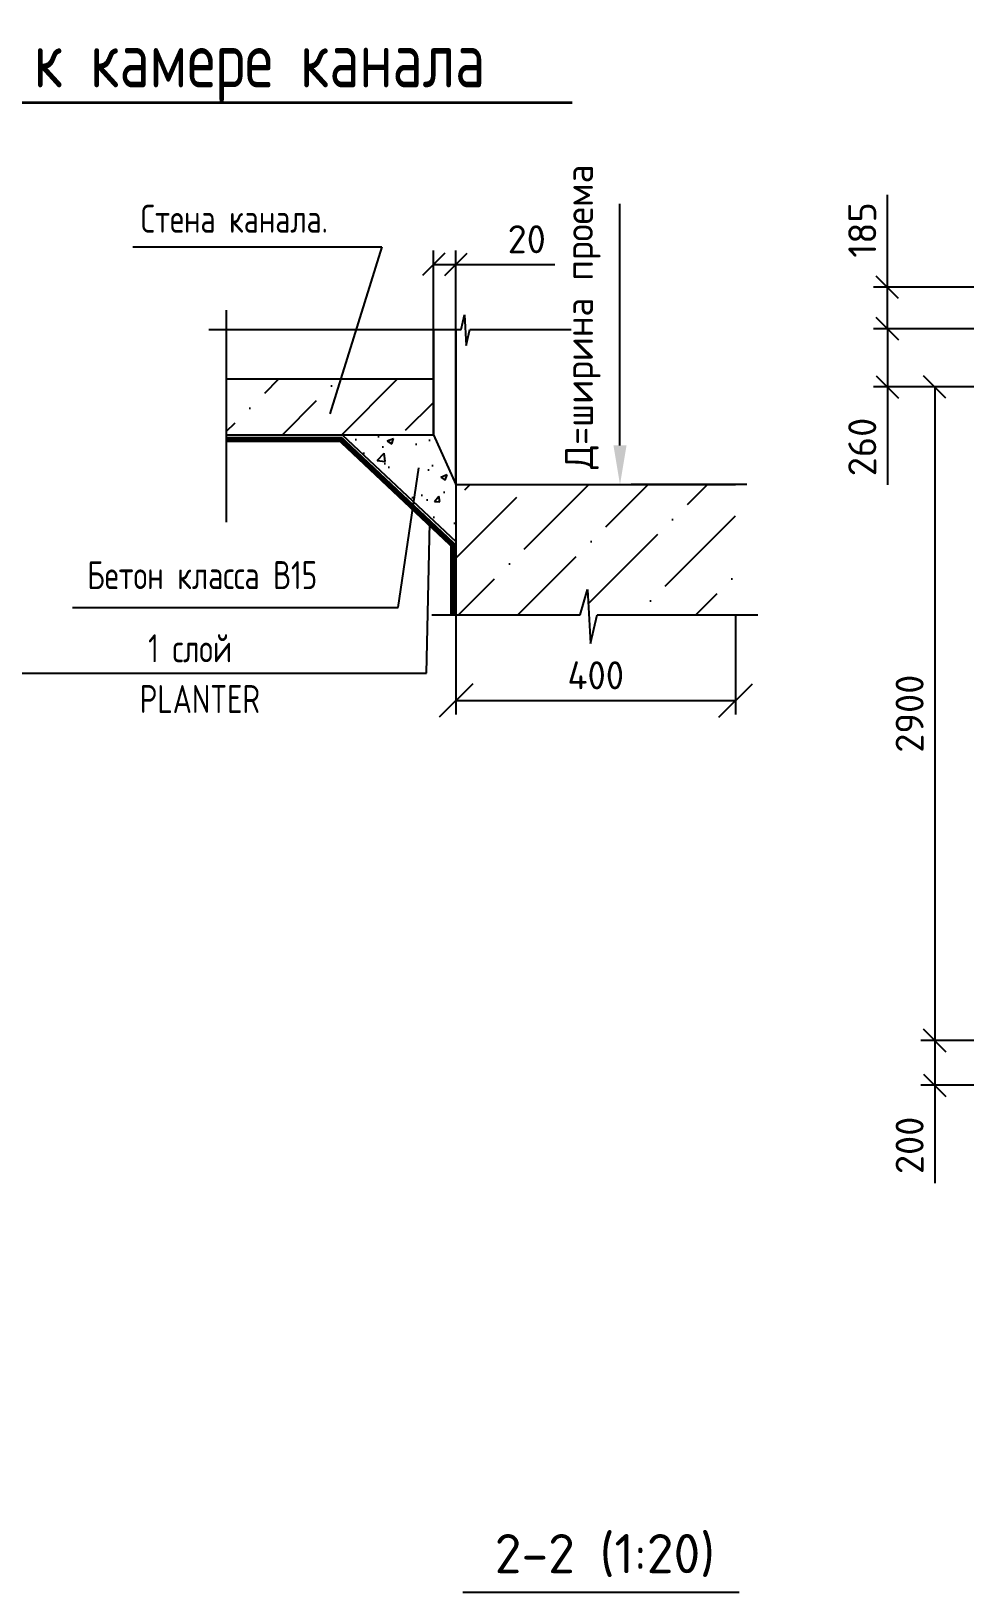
# Model space of a CAD drawing. Header units: millimetres. Extents: x 1601 to 14530, y 1157 to 3820.
# Drawn here: x 7332.8 to 7416.2, y 2922.4 to 3062 of the extents above; entities that cross this region are included whole.
import ezdxf

# ---------------------------------------------------------------- set-up
doc = ezdxf.new("R2010")
doc.units = ezdxf.units.MM
doc.layers.add('N', color=7, linetype='Continuous')
doc.layers.add('NA', color=7, linetype='Continuous')
doc.layers.add('Заголовки', color=3, linetype='Continuous', lineweight=35)
doc.styles.add('-ISOCPEUR-', font='isocpeur.TTF')
doc.styles.add('GOST', font='GOST Common.ttf')
doc.styles.get("Standard").update_dxf_attribs({"font": 'GOST Common.ttf'})
doc.dimstyles.new('М 1 к 100', dxfattribs={"dimtxt": 3.5, "dimasz": 3, "dimexe": 1.25, "dimexo": 0, "dimgap": 1, "dimtad": 1, "dimdec": 0, "dimlfac": 100, "dimtxsty": 'GOST', "dimblk": 'OBLIQUE', "dimcen": 5, "dimclrd": 256, "dimclre": 256, "dimclrt": 256, "dimazin": 2, "dimtfac": 1, "dimtdec": 0, "dimtmove": 0, "dimatfit": 3, "dimldrblk": 'NONE', "dimfxl": 0, "dimlwd": -1, "dimlwe": -1, "dimarcsym": 2})
doc.dimstyles.new('М 1 к 50', dxfattribs={"dimtxt": 2.5, "dimasz": 2, "dimexe": 1.25, "dimexo": 0, "dimgap": 1, "dimtad": 1, "dimdec": 0, "dimlfac": 50, "dimzin": 0, "dimdsep": 46, "dimtxsty": 'GOST', "dimblk": 'OBLIQUE', "dimcen": 0, "dimclrd": 256, "dimclre": 256, "dimclrt": 256, "dimazin": 2, "dimtfac": 1, "dimtdec": 0, "dimtmove": 0, "dimatfit": 3, "dimldrblk": 'NONE', "dimfxl": 1.25, "dimtolj": 1, "dimtzin": 0, "dimlwd": -1, "dimlwe": -1, "dimarcsym": 2})
pattern_1 = [(45, (5447.7514, -7101.6748), (1.9887378, 7.2920387), [9.375, -1.875, 0, -1.875])]

# ---------------------------------------------------------------- blocks, each defined once
blk = doc.blocks.new('_Oblique')
at = {"color": 0, "linetype": 'ByBlock', "lineweight": -2}
blk.add_line((-0.5, -0.5), (0.5, 0.5), dxfattribs=at)
blk = doc.blocks.new('*D75')
at = {"transparency": 16777216}
for p, q in [((7368.72, 3025.9), (7368.72, 3042.38)), ((7370.72, 3021.46), (7370.72, 3042.38)), ((7368.72, 3041.13), (7370.72, 3041.13)), ((7370.72, 3041.13), (7379.55, 3041.13))]:
    blk.add_line(p, q, dxfattribs=at)
at = {"layer": 'Defpoints', "color": 0, "transparency": 16777216}
for p in [(7370.72, 3041.13), (7368.72, 3025.9), (7370.72, 3021.46)]:
    blk.add_point(p, dxfattribs=at)
at = {"transparency": 16777216, "xscale": 2, "yscale": 2, "zscale": 2, "rotation": 180}
blk.add_blockref('_Oblique', (7368.72, 3041.13), dxfattribs=at)
at = {"transparency": 16777216, "xscale": 2, "yscale": 2, "zscale": 2}
blk.add_blockref('_Oblique', (7370.72, 3041.13), dxfattribs=at)
at = {"transparency": 16777216, "insert": (7377.05, 3043.38), "char_height": 2.5, "attachment_point": 5, "style": '-ISOCPEUR-'}
blk.add_mtext('\\A1;20', dxfattribs=at)
blk = doc.blocks.new('_None')
blk = doc.blocks.new('*D76')
at = {"transparency": 16777216}
for p, q in [((7370.72, 3009.83), (7370.72, 3000.92)), ((7395.72, 3009.83), (7395.72, 3000.92)), ((7370.72, 3002.17), (7395.72, 3002.17))]:
    blk.add_line(p, q, dxfattribs=at)
at = {"layer": 'Defpoints', "color": 0, "transparency": 16777216}
for p in [(7370.72, 3009.83), (7395.72, 3009.83), (7395.72, 3002.17)]:
    blk.add_point(p, dxfattribs=at)
at = {"transparency": 16777216, "xscale": 3, "yscale": 3, "zscale": 3, "rotation": 180}
blk.add_blockref('_Oblique', (7370.72, 3002.17), dxfattribs=at)
at = {"transparency": 16777216, "xscale": 3, "yscale": 3, "zscale": 3}
blk.add_blockref('_Oblique', (7395.72, 3002.17), dxfattribs=at)
at = {"transparency": 16777216, "insert": (7383.22, 3004.42), "char_height": 2.5, "attachment_point": 5}
blk.add_mtext('400', dxfattribs=at)
blk = doc.blocks.new('*D377')
at = {"transparency": 16777216}
for p, q in [((7433.66, 3030.19), (7412.27, 3030.19)), ((7413.52, 3030.19), (7413.52, 2971.79)), ((7433.65, 2971.79), (7412.27, 2971.79))]:
    blk.add_line(p, q, dxfattribs=at)
at = {"layer": 'Defpoints', "color": 0, "transparency": 16777216}
for p in [(7433.66, 3030.19), (7413.52, 2971.79), (7433.65, 2971.79)]:
    blk.add_point(p, dxfattribs=at)
at = {"transparency": 16777216, "xscale": 2, "yscale": 2, "zscale": 2}
for p, rotation in [((7413.52, 3030.19), 90), ((7413.52, 2971.79), 270)]:
    blk.add_blockref('_Oblique', p, dxfattribs=dict(at, rotation=rotation))
at = {"transparency": 16777216, "insert": (7411.27, 3000.99), "char_height": 2.5, "attachment_point": 5, "rotation": 90, "style": '-ISOCPEUR-'}
blk.add_mtext('\\A1;2900', dxfattribs=at)
blk = doc.blocks.new('*D378')
at = {"transparency": 16777216}
for p, q in [((7435.75, 3035.39), (7408.04, 3035.39)), ((7409.29, 3035.39), (7409.29, 3030.19)), ((7435.75, 3030.19), (7408.04, 3030.19)), ((7409.29, 3030.19), (7409.29, 3021.44))]:
    blk.add_line(p, q, dxfattribs=at)
at = {"layer": 'Defpoints', "color": 0, "transparency": 16777216}
for p in [(7409.29, 3035.39), (7435.75, 3035.39), (7435.75, 3030.19)]:
    blk.add_point(p, dxfattribs=at)
at = {"transparency": 16777216, "xscale": 2, "yscale": 2, "zscale": 2}
for p, rotation in [((7409.29, 3035.39), 90), ((7409.29, 3030.19), 270)]:
    blk.add_blockref('_Oblique', p, dxfattribs=dict(at, rotation=rotation))
at = {"transparency": 16777216, "insert": (7407.04, 3024.82), "char_height": 2.5, "attachment_point": 5, "rotation": 90, "style": '-ISOCPEUR-'}
blk.add_mtext('\\A1;260', dxfattribs=at)
blk = doc.blocks.new('*D360')
at = {"transparency": 16777216}
for p, q in [((7409.29, 3039.09), (7409.29, 3047.34)), ((7444.24, 3039.09), (7408.04, 3039.09)), ((7409.29, 3035.39), (7409.29, 3039.09)), ((7419.82, 3035.39), (7408.04, 3035.39))]:
    blk.add_line(p, q, dxfattribs=at)
at = {"layer": 'Defpoints', "color": 0, "transparency": 16777216}
for p in [(7444.24, 3039.09), (7409.29, 3035.39), (7419.82, 3035.39)]:
    blk.add_point(p, dxfattribs=at)
at = {"transparency": 16777216, "xscale": 2, "yscale": 2, "zscale": 2}
for p, rotation in [((7409.29, 3039.09), 90), ((7409.29, 3035.39), 270)]:
    blk.add_blockref('_Oblique', p, dxfattribs=dict(at, rotation=rotation))
at = {"transparency": 16777216, "insert": (7407.04, 3044.21), "char_height": 2.5, "attachment_point": 5, "rotation": 90, "style": '-ISOCPEUR-'}
blk.add_mtext('\\A1;185', dxfattribs=at)
blk = doc.blocks.new('*D375')
at = {"transparency": 16777216}
for p, q in [((7433.65, 2971.79), (7412.27, 2971.79)), ((7413.52, 2971.79), (7413.52, 2967.79)), ((7433.65, 2967.79), (7412.27, 2967.79)), ((7413.52, 2967.79), (7413.52, 2959.04))]:
    blk.add_line(p, q, dxfattribs=at)
at = {"layer": 'Defpoints', "color": 0, "transparency": 16777216}
for p in [(7433.65, 2971.79), (7413.52, 2967.79), (7433.65, 2967.79)]:
    blk.add_point(p, dxfattribs=at)
at = {"transparency": 16777216, "xscale": 2, "yscale": 2, "zscale": 2}
for p, rotation in [((7413.52, 2971.79), 90), ((7413.52, 2967.79), 270)]:
    blk.add_blockref('_Oblique', p, dxfattribs=dict(at, rotation=rotation))
at = {"transparency": 16777216, "insert": (7411.27, 2962.42), "char_height": 2.5, "attachment_point": 5, "rotation": 90, "style": '-ISOCPEUR-'}
blk.add_mtext('\\A1;200', dxfattribs=at)

msp = doc.modelspace()

# ---------------------------------------------------------------- hatches: boundary and pattern name
at = {"layer": 'N', "true_color": 0x000000}
h = msp.add_hatch(dxfattribs=at)
h.set_pattern_fill('ANSI36', color=18, scale=30, style=0)
h.set_pattern_definition(pattern_1)
h.paths.add_polyline_path([(7368.7206, 3025.8993), (7368.7206, 3030.8993), (7350.1972, 3030.8993), (7350.1972, 3025.8993)])
h = msp.add_hatch(dxfattribs=at)
h.set_pattern_fill('AR-CONC', color=18, scale=0.8, style=0)
h.set_pattern_definition([(50, (5447.7514, -7101.675), (5.7380815, -0.502017), [0.6, -6.6]), (355, (5447.7514, -7101.675), (-1.1100107, 6.017537), [0.48, -5.28]), (100.4514, (5448.2296, -7101.7166), (4.628075, 5.5155163), [0.5099215, -5.609137]), (46.1842, (5447.7514, -7100.075), (8.5379284, -1.324152), [0.9, -9.9]), (96.6356, (5448.463, -7100.185), (7.4773016, 7.792943), [0.764882, -8.413704]), (351.1842, (5447.751, -7100.075), (7.4772956, 7.792949), [0.72, -7.92]), (21, (5448.5514, -7100.475), (4.7752564, -3.2209511), [0.6, -6.6]), (326, (5448.5514, -7100.475), (1.9465227, 5.8012004), [0.48, -5.28]), (71.4514, (5448.9493, -7100.743), (6.721781, 2.580244), [0.5099215, -5.609137]), (37.5, (5447.7514, -7101.6748), (0.09727884, 2.66315083), [0, -5.216, 0, -5.36, 0, -5.3]), (7.5, (5447.7514, -7101.6748), (2.1045563, 3.1552937), [0, -3.056, 0, -5.096, 0, -2.02]), (327.5, (5445.9674, -7101.6748), (4.2705795, -0.18043897), [0, -2, 0, -6.24, 0, -8.28]), (317.5, (5445.1674, -7101.6748), (4.6654894, 0.8008399), [0, -2.6, 0, -4.144, 0, -5.88])])
h.paths.add_polyline_path([(7370.7206, 3016.361), (7370.7206, 3021.4571), (7368.7206, 3025.8993), (7360.5541, 3025.8993)])
h = msp.add_hatch(dxfattribs=at)
h.set_pattern_fill('ANSI36', color=18, scale=30, style=0)
h.set_pattern_definition(pattern_1)
h.paths.add_polyline_path([(7382.466, 3012.0902), (7382.7397, 3007.2588), (7383.3332, 3009.8255), (7395.7206, 3009.8255), (7395.7206, 3021.4571), (7370.7206, 3021.4571), (7370.7206, 3009.8255), (7381.827, 3009.8255)])

# ---------------------------------------------------------------- linework, layer by layer
at = {"color": 18, "linetype": 'ByBlock', "true_color": 0x000000}
for p, q in [((7385.3842, 3024.9571), (7385.3842, 3046.5483)), ((7396.7206, 3021.4571), (7386.3842, 3021.4571))]:
    msp.add_line(p, q, dxfattribs=at)
msp.add_solid([(7384.8009, 3024.9571), (7385.9675, 3024.9571), (7385.3842, 3021.4571)], dxfattribs=at)
at = {"layer": 'Defpoints', "color": 18, "linetype": 'ByBlock', "true_color": 0x000000}
msp.add_point((7385.3842, 3035.3032), dxfattribs=at)
at = {"layer": 'N', "color": 18, "true_color": 0x000000}
for p, q in [((7350.1972, 3037.0572), (7350.1972, 3018.0998)), ((7371.1918, 3035.3032), (7371.4767, 3036.6404)), ((7371.4767, 3036.6404), (7371.6286, 3033.8879)), ((7348.642, 3035.3032), (7371.1918, 3035.3032)), ((7368.7206, 3035.3032), (7368.7206, 3025.8993)), ((7370.7206, 3035.3032), (7370.7206, 3021.4571)), ((7371.6286, 3033.8879), (7371.9705, 3035.3032)), ((7371.9705, 3035.3032), (7381.0256, 3035.3032)), ((7350.1972, 3030.8993), (7368.7206, 3030.8993)), ((7350.1972, 3025.8993), (7368.7206, 3025.8993)), ((7360.5541, 3025.8993), (7370.7206, 3016.361)), ((7368.7206, 3025.8993), (7370.7206, 3021.4571)), ((7365.5556, 3010.4754), (7367.3913, 3022.9636)), ((7370.7206, 3021.4571), (7370.7206, 3009.8255)), ((7370.7206, 3021.4571), (7395.7206, 3021.4571)), ((7368.0857, 3004.6168), (7368.3994, 3018.0387)), ((7381.827, 3009.8255), (7382.466, 3012.0902)), ((7382.466, 3012.0902), (7382.7397, 3007.2588)), ((7336.4469, 3010.4754), (7365.5556, 3010.4754)), ((7368.553, 3009.8255), (7381.827, 3009.8255)), ((7382.7397, 3007.2588), (7383.3332, 3009.8255)), ((7383.3332, 3009.8255), (7397.7104, 3009.8255)), ((7327.3168, 3004.6168), (7368.0857, 3004.6168))]:
    msp.add_line(p, q, dxfattribs=at)
at = {"layer": 'N', "color": 18, "true_color": 0x000000, "const_width": 0.5}
msp.add_lwpolyline([(7350.1972, 3025.4915), (7360.4304, 3025.4915), (7370.4465, 3016.0659), (7370.4465, 3009.8255)], dxfattribs=at)
at = {"layer": 'NA', "color": 18, "true_color": 0x000000}
for p, q in [((7341.8389, 3042.7046), (7364.1105, 3042.7046)), ((7364.1105, 3042.7046), (7359.4588, 3027.7741))]:
    msp.add_line(p, q, dxfattribs=at)
at = {"layer": 'Заголовки', "color": 18, "true_color": 0x000000}
msp.add_line((7249.9487, 3055.6092), (7381.1025, 3055.6092), dxfattribs=at)

# ---------------------------------------------------------------- texts
at = {"insert": (7380.4704, 3022.8462), "char_height": 2.5, "width": 81.528747, "attachment_point": 1, "rotation": 90, "style": 'GOST'}
msp.add_mtext('\\A1;Д=ширина проема', dxfattribs=at)
at = {"insert": (7372.2339, 2927.6972), "char_height": 3.5, "attachment_point": 1, "style": '-ISOCPEUR-', "bg_fill": 3, "box_fill_scale": 1.5, "bg_fill_color": 256, "bg_fill_transparency": 0}
msp.add_mtext_dynamic_manual_height_columns('\\pi1.95141;{\\C0;2-2 (1:20)}', width=23.15282, gutter_width=5, heights=[0], dxfattribs=at)
at = {"layer": 'N', "color": 18, "true_color": 0x000000, "width": 0.8}
for s, p in [('Стена канала.', (7342.552, 3043.9704)), ('Бетон класса В15', (7337.7655, 3012.1191))]:
    msp.add_text(s, height=2.5, dxfattribs=at).set_placement(p)
at = {"layer": 'Заголовки', "color": 18, "true_color": 0x000000, "width": 0.8}
for s, height, p in [('Узел заделки места примыкания к камере канала ', 5, (7250.4743, 3056.952)), ('1 слой ', 2.5, (7343.2097, 3005.5788)), ('PLANTER ', 2.5, (7342.4621, 3001.0486))]:
    msp.add_text(s, height=height, dxfattribs=at).set_placement(p)

# ---------------------------------------------------------------- dimensions: what is measured, and where the dimension line sits
for p1, p2, picture, middle in [((7444.2401, 3039.0888), (7419.8236, 3035.3923), '*D360', (7409.2913, 3044.2138)), ((7435.7523, 3030.1923), (7435.7523, 3035.3923), '*D378', (7409.2913, 3024.8173))]:
    dim = msp.add_linear_dim(base=(7409.2913, 3035.3923), p1=p1, p2=p2, angle=90, dimstyle='М 1 к 50', override={"dimtxsty": '-ISOCPEUR-'})
    dim.commit()
    dim.dimension.update_dxf_attribs({"geometry": picture, "text_midpoint": middle, "dimtype": 160})
dim = msp.add_linear_dim(base=(7370.7206, 3041.1261), p1=(7368.7206, 3025.8993), p2=(7370.7206, 3021.4571), text='20', dimstyle='М 1 к 50', override={"dimtxsty": '-ISOCPEUR-'})
dim.commit()
dim.dimension.update_dxf_attribs({"geometry": '*D75', "text_midpoint": (7377.0455, 3041.1261), "dimtype": 160})
dim = msp.add_linear_dim(base=(7413.5234, 2971.7925), p1=(7433.6614, 3030.1923), p2=(7433.6469, 2971.7925), angle=90, text='2900', dimstyle='М 1 к 50', override={"dimtxsty": '-ISOCPEUR-'})
dim.commit()
dim.dimension.update_dxf_attribs({"geometry": '*D377', "text_midpoint": (7411.2734, 3000.9924)})
at = {"color": 18, "true_color": 0x000000}
dim = msp.add_linear_dim(base=(7395.7206, 3002.169), p1=(7370.7206, 3009.8255), p2=(7395.7206, 3009.8255), text='400', dimstyle='М 1 к 100', override={"dimtxt": 2.5, "dimtxsty": 'Standard'}, dxfattribs=at)
dim.commit()
dim.dimension.update_dxf_attribs({"geometry": '*D76', "text_midpoint": (7383.2206, 3004.419)})
dim = msp.add_linear_dim(base=(7413.5234, 2967.7924), p1=(7433.6493, 2971.7925), p2=(7433.6493, 2967.7924), angle=90, dimstyle='М 1 к 50', override={"dimtxsty": '-ISOCPEUR-'})
dim.commit()
dim.dimension.update_dxf_attribs({"geometry": '*D375', "text_midpoint": (7411.2734, 2962.4174)})

# ---------------------------------------------------------------- next in the draw order: linework, layer by layer
msp.add_lwpolyline([(7371.3436, 2922.4926), (7396.029, 2922.4926)])

doc.saveas('drawing.dxf')
